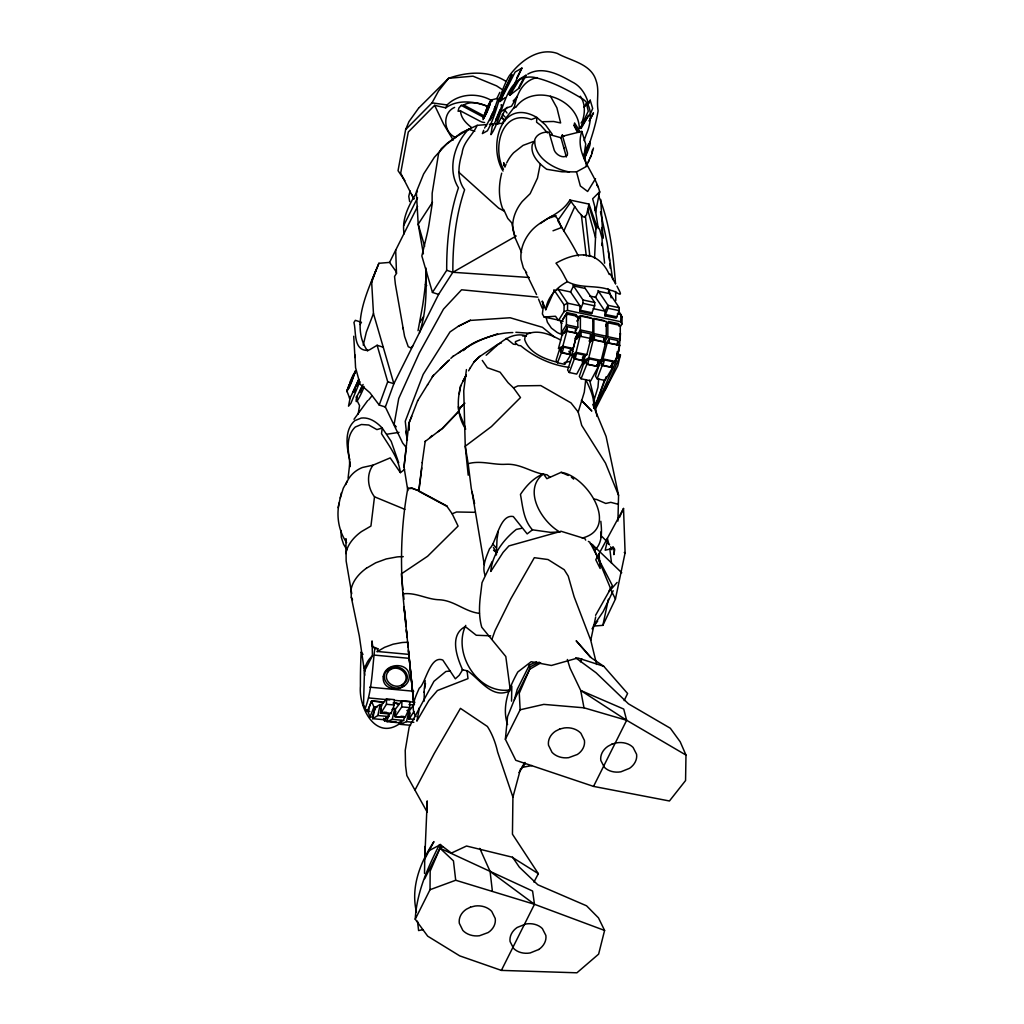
<?xml version="1.0" encoding="UTF-8"?>
<svg xmlns="http://www.w3.org/2000/svg" width="1024" height="1024" viewBox="0 0 1024 1024"><rect width="100%" height="100%" fill="white"/><g stroke="black" fill="none" stroke-linecap="round" stroke-linejoin="round"><path stroke-width="1.5" d="M351.731 593.677L346.15 561.024L345.92 538.726L346.24 541.594M564.275 333.325L561.421 332.723L561.446 321.882L566.451 313.958L577.843 316.378L577.818 327.206L575.322 331.174M563.725 333.03L567.232 326.707L575.514 328.461L575.501 333.107L567.219 331.341L562.995 332.877M561.421 332.723L566.426 324.787L566.451 313.958M576.307 316.954L576.307 314.624L566.989 312.64L566.989 314.97L565.952 314.752M567.219 331.341L567.232 326.707M574.874 338.675L580.378 329.946L580.416 316.019L592.832 318.669L592.806 332.595L590.451 336.333M581.056 336.448L581.056 331.802L590.374 333.786L590.362 338.419M589.12 341.069L593.843 333.581L593.869 318.886L606.298 321.523L606.259 336.23L603.904 339.968M594.381 340.07L594.394 335.437L603.712 337.408L603.699 342.054L592.87 339.75M604.493 341.978L607.834 336.691L607.859 322.752L620.288 325.402L620.262 339.328L616.922 344.614M609.216 343.347L609.229 338.701L617.51 340.467L617.498 345.114M349.722 466.918L349.478 459.533M381.133 712.678L381.171 705.459L386.496 698.893L394.291 699.622L394.266 705.011L390.976 713.6L381.133 712.678L386.458 704.294L386.496 698.893M390.976 713.6L390.989 712.806M608.384 291.674L619.226 307.699L619.2 310.618L616.166 318.144L604.941 315.827L604.966 311.168L608 305.331L597.978 290.522M604.941 315.827L607.974 308.301L608 305.331L619.226 307.699M369.818 711.539L366.694 711.245L365.082 708.787C372.237 689.843 372.198 668.57 374.822 648.499L372.429 646.592L372.032 641.011M512.563 857.152L519.322 867.136L537.83 884.787L586.56 905.805L598.477 917.875L604.595 930.445L598.618 954.138L576.922 972.8L501.376 970.394L459.738 955.878L427.699 936.179L415.232 919.206L430.016 889.715L430.17 871.117L440 848.218L440.525 844.39M450.342 671.002L445.901 671.475L433.958 681.306L409.165 727.142L405.235 750.349L405.555 765.645L406.848 775.539L427.251 812.237L427.213 800.922L424.755 859.059L433.933 841.6C420.339 862.272 410.534 886.886 416.422 911.872M424.525 873.421L424.934 846.49M606.656 541.299L601.152 535.706L601.101 537.421M575.667 657.805L596.096 672.781L628.467 703.834L670.323 728.243L680.205 741.811L685.978 755.072L685.568 780.544L669.44 800.986L593.536 786.394L515.789 760.307L505.37 739.277L507.558 716.608L514.342 699.802L529.626 669.286L529.459 664.96L536.691 661.709M511.539 701.146L511.821 686.093M417.408 191.309C409.6 203.891 401.306 218.483 404.122 233.907M339.162 502.925C336.23 516.339 338.79 531.238 346.611 542.618M563.085 321.344L558.515 320.371L563.981 311.693L564.134 304.922L553.894 289.792M563.981 311.693L567.475 310.387L567.629 303.206L558.182 289.242L555.251 290.867L554.368 290.483L545.779 309.709L542.349 301.44L543.987 307.52M584.73 287.706L594.739 302.49L594.662 305.83L591.59 313.779L579.84 311.283L579.968 305.83L570.342 291.61M579.84 311.283L582.912 303.334L582.989 299.994L572.979 285.21M594.56 258.176L596.134 224.243L589.005 204.083L569.92 200.026C560.128 216.141 541.696 218.061 530.304 232.013A41.843 32.691 -32 0 0 521.05 259.469L523.379 267.994L526.669 272.806M620.39 326.502L621.952 324.019L620.736 321.715L620.902 314.534L618.317 310.72M621.952 324.019L622.106 317.248L620.902 314.534L617.37 313.779M617.933 521.05L618.56 495.309L606.093 436.442L592.755 404.352M395.238 716.557L395.43 709.12L401.933 700.723L409.818 701.453L409.664 707.61L405.094 717.478L395.238 716.557L401.766 706.88L401.933 700.723M365.082 708.787L363.52 705.421L364.582 666.278M520.627 768.55L512.922 797.133L512.448 834.189L538.342 873.69L533.926 882.099M580.326 96.23C585.587 103.808 585.152 113.818 582.003 122.099M349.798 466.394L349.952 461.888L348.083 478.208M564.147 136.346L562.278 135.091L560.986 137.766L566.349 156.954M496.384 554.957L497.024 539.008L498.291 531.264M601.126 535.45L600.678 532.07M598.131 361.498L597.952 366.029L599.834 365.222L598.106 365.722M545.779 309.709C547.136 297.485 556.48 287.603 566.95 281.946M594.867 210.586L595.008 207.45L592.64 198.784L599.693 191.77C594.534 171.661 574.182 154.15 581.811 131.418L564.173 135.846M601.075 536.934L601.152 535.706M425.856 267.904C426.509 289.254 426.688 311.731 419.507 332.531M406.579 447.949L402.662 443.021L385.357 407.014L393.869 383.718L438.605 294.4L452.851 272.282C452.698 244.429 455.629 216.243 464.614 189.76C456.563 178.995 458.394 165.274 462.067 153.267C463.296 141.734 472.934 135.091 477.171 125.35L486.387 124.595M424.602 688.576L425.51 683.507M367.667 351.002C349.286 325.76 368.922 288.192 378.893 263.296L389.555 262.413L395.622 270.912L396.506 273.357L394.547 276.467L395.366 284.211L404.57 336.384L408.256 346.739L411.11 347.955L412.966 345.587M424.294 691.93L424.102 701.184M423.987 692.442L425.165 680.563M422.336 462.438L418.701 491.213L447.13 506.496M598.682 378.624L597.952 387.315L593.894 400.64M407.834 490.662L404.006 467.059L408.87 423.322L417.754 400.538M404.006 467.059L406.221 447.45M421.773 467.904L418.867 490.906L447.296 506.176M404.582 469.478L400.384 472.627L390.195 457.894L373.082 465.139C366.067 474.47 367.667 487.834 374.502 496.806L370.931 526.08L361.472 531.584A42.47 27.494 -17.7 0 0 345.894 553.562M466.432 369.549L463.744 390.861L465.254 446.221L468.198 475.187M415.232 919.206C416.64 892.646 427.546 867.93 439.501 844.557M585.69 540.109L584.947 538.65L560.781 531.187L559.898 531.981L550.528 532.365L532.454 529.818L527.168 533.901L513.306 516.557C499.405 513.677 496.474 543.078 489.587 548.646C486.323 556.851 481.562 566.669 485.184 575.424M422.17 462.758L425.203 441.229M521.28 528.384L516.365 529.382C503.437 539.622 492.16 554.598 490.79 571.456L503.142 552.32L508.928 545.907L558.234 532.096M358.989 379.392L349.811 398.618L346.803 390.797L355.52 370.726L349.094 387.878M349.53 398.49L349.683 397.338M599.04 553.715L600.141 568.474L595.776 559.757L623.526 508.467L625.101 552.819L615.437 599.053L602.867 625.344L593.318 626.125L603.238 611.494L613.158 590.733M462.694 669.683L459.187 675.315L455.334 678.81L442.803 660.058C430.016 654.758 425.446 684.096 419.264 688.205C415.59 696.666 409.613 708.109 416.115 716.621M589.005 204.083L586.624 214.605L584.589 217.101L582.963 216.755L578.253 211.622A102.63 41.523 26.2 0 0 574.758 206.669L569.92 200.026M363.226 345.139L366.362 332.045L373.466 313.523L371.61 281.216L378.893 263.296M358.17 414.054L359.578 405.619L356.659 399.757L356.646 396.378L356.339 397.53L363.085 384.461M418.445 108.39L408.973 121.613L405.645 129.574L398.042 170.688L404.8 180.57M486.054 124.582L486.029 126.285L493.542 111.68L498.125 98.253L491.264 99.968C489.178 101.146 477.325 131.622 487.117 111.744M586.368 148.813L586.381 147.968L584.435 154.445M459.251 393.754L460.608 385.92L466.291 375.002M460.762 385.613C456.87 400.41 456.973 415.974 465.715 429.107M407.974 487.462C399.757 531.712 399.744 577.434 405.926 621.978M417.037 720.653L419.405 707.674M418.035 330.714L422.451 306.662A187.123 43.686 -71.8 0 0 425.357 284.506L426.726 285.53M540.275 163.955L537.485 178.086L530.163 193.664L522.253 201.472A42.47 33.178 -32 0 0 512.858 229.35L515.226 238.003L521.574 252.429M595.482 212.416L599.693 191.77L598.31 194.611M372.71 718.682L375.002 707.558L380.147 704.41L377.843 715.52L372.71 718.682L383.654 719.693L388.787 716.544L389.363 713.766M388.058 713.83L380.39 713.114L381.299 708.71M596.646 664.474L590.758 640.282L595.686 616.947M602.867 625.344L608.397 599.245M492.531 124.506L490.957 134.656C503.629 117.235 504.013 73.05 534.003 77.312C550.746 81.037 566.362 89.152 580.966 97.933C591.629 103.309 591.539 116.608 588.979 126.643A49.754 49.638 60.4 0 1 586.342 134.17L584.09 140.595M340.25 498.01L343.309 488.179L347.379 480.96M338.125 507.686L341.35 492.941M410.534 725.286L400.512 724.365L401.382 720.538M400.512 724.365L406.515 721.638L409.254 709.517L406.848 710.605M414.272 719.398L408.64 718.874L409.984 712.947M404.275 717.658L403.648 720.41L398.387 722.701L386.97 721.638L388.915 713.088M386.97 721.638L392.23 719.36L394.752 708.326L392.115 709.466M395.763 711.501L394.598 716.595L402.266 717.312L404.019 716.557L400.947 716.262M501.709 173.158C498.637 184.832 498.355 197.325 502.669 208.742M410.074 190.925L408.768 196.326L409.664 201.651M574.733 355.814L571.648 355.162L575.59 339.034L580.019 336.23L590.81 338.522L586.867 354.637L582.438 357.453M576.512 353.434L575.194 358.797L573.619 356.429L573.952 355.059L576.512 353.434L583.757 354.97L582.656 360.678M571.648 355.162L576.064 352.346L580.019 336.23M492.851 123.853C490.816 133.312 505.037 101.082 500.992 105.024M500.314 111.142L500.352 110.118M585.434 354.701L583.923 360.794L588.762 357.798L601.178 360.435L605.709 342.131L593.293 339.494L589.555 341.811M589.005 358.81L587.661 364.198L585.766 361.728L589.005 358.81L598.323 360.794L597.222 366.477M588.762 357.798L593.293 339.494M484.608 122.483A5.965 3.11 26.6 0 1 480.256 121.306L460.518 110.899C460.762 118.003 466.291 123.418 471.552 127.526M604.429 359.91L603.021 365.338L601.254 362.56L601.536 361.472L604.429 359.91L612.71 361.677L611.52 367.45M599.808 360.653L603.046 358.912L607.283 342.63L619.699 345.267L615.475 361.549L612.237 363.302M561.446 348.966L558.49 348.339L562.586 333.069L566.886 330.995L577.242 333.197L573.158 348.467L570.278 349.85M563.699 347.162L562.24 352.614L560.576 349.568L560.858 348.531L563.699 347.162L570.944 348.698L569.485 354.15M558.49 348.339L562.803 346.266L566.886 330.995M514.266 108.032C516.339 94.81 522.534 80.512 537.114 77.594M356.736 397.555C353.421 410.739 364.685 387.238 363.942 386.458M514.342 699.802L517.235 689.37L529.459 664.96M384.96 406.413L385.357 407.014L379.213 405.043L387.712 381.747L377.114 345.267L369.754 349.696A81.472 24.371 -84 0 1 366.106 350.362C353.254 349.222 356.326 331.315 353.92 322.56L355.328 320.32L361.485 322.291M596.122 407.782L606.49 387.379L620.442 355.008M618.56 495.309L605.491 463.104L581.709 425.382L578.214 412.045L584.294 392.141L585.741 379.584C589.978 388.506 594.65 397.773 593.728 407.987M350.118 397.914L348.518 406.182L350.925 403.264L359.885 381.645M560.576 349.568L559.539 349.35L556.122 360.243L557.517 362.79L564.89 364.365L570.726 354.752L568.858 351.334M495.091 109.043L495.475 107.878M495.974 119.923L496.294 118.925M416.896 721.037L428.838 700.531L437.389 690.547L467.981 678.63L467.072 670.746M371.558 282.675L376.154 269.568M459.93 408.128L459.482 409.242M605.338 389.683L607.872 382.592M489.702 105.395L490.662 101.414L488.102 105.818M495.232 108.864L495.731 107.43M586.061 149.901L584.179 154.867M591.898 153.446L592.499 149.811M623.526 508.467L619.43 517.555M499.93 110.029L495.77 119.923M499.994 112.141L498.406 116.16M349.158 384.384L347.354 390.08L348.582 388.506M488.947 107.405L491.264 99.968M494.246 109.056L495.194 106.547M569.254 372.506L574.374 358.912L572.365 355.878L567.59 369.997L569.254 372.506L576.717 374.093L583.693 360.896L582.349 358.874M597.146 378.79L602.202 365.466L600 361.997L595.469 376.141L597.146 378.79L605.069 380.467L612.557 367.667L611.085 365.35M606.221 376.666L594.931 407.437M604.71 379.571L594.304 408.166M557.517 362.79L561.408 352.768L559.539 349.35M465.754 625.382C452.25 653.21 477.978 694.605 509.747 689.946M493.926 112.128L494.566 110.502M494.106 111.962L494.848 110.067M584.256 154.598L584.896 152.973M383.168 703.181L383.565 702.195L371.52 701.069L367.616 710.912L370.035 716.877L373.043 717.158M382.08 703.078L381.555 701.798L371.712 700.877L368.589 708.749L369.101 710.029L368.013 709.926M370.035 716.877L373.939 707.046L371.52 701.069M372.659 715.149L375.386 708.25M387.482 721.165L384.563 720.883L386.176 716.826M387.021 719.181L388.07 716.557M358.618 379.482L352.742 392.666M581.069 378.765L586.867 364.275L584.499 361.203L579.302 376.461L581.069 378.765L590.771 380.826L598.259 366.694L596.672 364.646M483.712 130.266L482.394 133.581L487.386 130.816C497.165 113.446 499.059 93.03 509.133 76.045C519.718 61.478 538.278 46.989 557.325 53.427C570.56 60.877 591.104 63.578 596.058 80.55C599.616 90.368 596.237 100.672 598.118 110.861C595.29 127.245 589.888 143.002 584 158.566M488.064 109.568L489.254 106.995M585.651 155.277L588.915 145.024L586.803 148.339M590.259 157.619L591.13 155.456M411.763 416.32L409.024 423.014L408.73 430.323M358.554 382.31L356.787 386.496M349.875 382.246L353.318 374.528M589.581 115.725L592.678 108.467L590.208 100.211L588.006 104.41L590.208 100.211M487.168 107.533L483.021 119.642L488.218 109.53M493.133 111.782L490.778 117.094M584.461 158.874C585.792 154.637 591.731 144.026 589.837 141.965M356.826 386.176L357.606 384.384M362.022 386.432L360.09 390.758M362.112 388.339L362.765 386.829M611.93 548.275L613.03 546.726L614.669 549.274L613.85 554.662L614.387 550.771L613.414 548.147L605.184 550.246L607.053 542.323L609.587 544.845M492.416 115.853L493.274 113.946M578.394 256.026L576.115 251.661A487.68 197.338 26.2 0 0 563.853 230.95L574.758 206.669M499.43 99.942L511.936 74.496L500.019 101.466L498.854 101.21M588.378 161.856L589.312 159.795M607.488 383.373L595.149 407.987M413.709 198.656L400.678 173.146L408.282 132.032L434.637 105.344L445.722 107.84L447.078 104.934C459.021 93.12 478.605 92.416 492.467 101.082M514.547 83.942L521.907 68.096L515.149 72.013L500.019 101.466L504.973 97.715M580.275 128.307L588.774 115.174L581.12 128.422L580.275 128.307L588.262 111.168L586.445 103.603L584.23 106.829M415.091 789.875L434.163 753.6L460.442 708.365L487.373 726.464A63.206 36.621 88.5 0 1 497.626 752.013L512.922 797.133M497.792 117.542L496.243 120.55M484.621 128.038L485.171 126.886M492.147 561.472L482.01 582.694L480.717 593.523C479.206 604.672 478.63 616.32 481.754 627.251L505.805 656.525L510.118 688.986M595.571 615.322L612.378 585.574L589.862 542.221L588.365 541.414M608.768 591.731L610.406 588.314L609.344 585.51L592.294 544.55L590.298 543.68M580.467 661.811L581.837 658.944M624.166 700.634L627.584 693.491L603.725 666.266L591.475 657.984L576.166 640.768L590.502 657.357M496.806 98.637L499.827 92.365M459.686 408.845L458.714 411.354L442.342 428.416L425.05 441.549M360.883 390.938L361.472 389.747M586.125 148.838L588.864 143.488M403.635 225.638L417.549 197.862M389.555 262.413L417.562 206.49M424.717 878.72L440 848.218L442.701 846.605M505.37 739.277L520.141 709.786L519.27 693.21L529.626 669.286L540.685 662.912M501.376 970.394L534.477 904.294L532.582 891.034L440 848.218L453.453 860.877L455.706 880.243L534.477 904.294L604.595 930.445M593.536 786.394L626.65 720.282L623.731 709.069L580.723 690.47L570.048 668.16L567.347 659.482M606.49 387.379L617.792 365.837L620.467 354.854L617.459 353.984L615.258 363.11L595.533 407.194M491.162 118.144L491.789 116.928M491.597 117.581L489.856 120.563M408.435 654.349L377.472 651.482L377.766 648.768L372.685 646.618L372.058 641.408L372.429 655.782L364.634 670.771L364.493 669.568L364.646 671.411M516.762 77.888L521.907 68.096M589.402 120.64L593.485 112.845L589.133 121.088M354.803 390.323L355.379 389.248M519.245 88.013L526.067 75.213L519.744 78.938L509.85 95.194L509.03 94.528L516.685 81.28L509.85 95.194L519.245 88.013L519.066 86.707M490.88 118.643L491.52 117.478M586.304 166.234L591.437 155.046L593.459 148.032M405.645 129.574L432 102.886L438.541 90.982L448.589 78.285C467.418 71.744 488.435 70.195 505.894 81.293M468.608 370.829L470.157 368.051M463.027 380.877L466.125 375.322M519.744 85.504L523.11 79.501M438.605 294.4L432.448 292.429L446.694 270.31C446.554 242.458 449.472 214.272 458.458 187.789C446.989 169.677 454.387 143.68 468.634 129.254L474.778 131.226M559.872 532.019C541.645 521.843 522.253 489.818 543.437 473.894L546.88 478.694L561.139 472.346C587.059 475.827 620.301 528.32 582.246 538.061M353.83 373.901L355.059 372.326L351.347 382.656L346.688 391.59M427.507 384.883L433.549 375.091M517.338 96.051L511.539 106.214L506.496 108.019L500.979 111.693M360.064 324.531L361.075 322.906M595.533 178.675L587.635 191.475L580.339 185.984L576.525 171.878L587.277 165.99M618.368 503.194L617.766 504.166L610.816 502.336L605.747 503.45L596.672 499.494L593.69 499.11M417.587 400.858L427.661 384.563M470.003 368.371L474.24 361.574L480.269 355.981M562.995 318.989L566.989 312.64M577.344 317.171L577.843 316.378M577.254 320.589L580.454 315.507L590.797 317.709M577.011 321.421L580.416 316.019M577.062 338.15L581.056 331.802M592.87 320.474L593.869 318.886M590.387 341.786L594.394 335.437M606.003 325.261L608.397 321.446L618.752 323.648L618.752 325.978L619.251 325.184M605.76 326.093L607.859 322.752M606.426 343.142L609.229 338.701M584.205 107.149L586.445 103.603M413.888 711.552L409.28 718.822L409.613 710.349L414.49 704.102M353.933 392.128L354.419 391.36M360.397 391.846L359.846 392.589M387.072 669.965C377.741 680.602 394.586 693.914 404.352 685.376M388.659 671.027C380.838 679.962 394.957 691.11 403.136 683.955M403.827 683.379C411.648 674.458 397.542 663.296 389.35 670.451M586.176 165.914L586.752 165.018M354.01 419.277L367.693 400.538M524.992 762.419L521.664 767.475L532.032 765.555M419.661 322.522L423.526 316.787M523.853 78.438L526.067 75.213M518.976 772.544L525.133 763.686M503.002 121.83L514.547 106.867M515.699 107.494C532.954 82.368 578.304 98.483 579.328 127.859M611.174 365.734L618.752 355.635L617.293 355.789L617.19 351.706M571.046 201.664L557.747 220.595L563.853 230.95M618.752 355.635L610.432 367.091M592.038 628.787L597.696 621.043M432.499 202.278L418.202 224.218L423.398 253.862M409.216 488.307L412.032 488.038L418.803 490.867M409.062 488.614L411.878 488.346L418.88 490.726M620.006 333.978L620.493 333.35L619.021 351.155L617.331 353.331M368.755 399.885L371.93 395.853M459.763 408.435L463.974 403.968M507.251 107.315L505.229 109.619L498.061 123.789L495.898 123.853M432.192 376.755L448.55 360.576M617.126 582.426L610.739 589.658L615.437 599.053M484.787 116.262L463.68 105.024L461.235 105.382L458.931 107.955L458.061 111.27L460.518 110.899M463.68 105.024C471.386 100.531 480.973 103.322 488.499 106.867M595.174 549.773C602.675 542.464 601.805 530.88 600.819 521.267M463.514 350.579C472.346 340.979 485.837 338.381 497.574 333.824M458.547 411.661L442.189 428.723L437.606 431.949M513.178 100.966L516.083 98.074M474.086 361.894L478.822 357.158L498.394 343.898L501.414 342.912M418.675 108.109L448.589 78.285L472.973 76.173L496.589 85.875L501.824 89.293M464.909 403.2L459.917 407.654M429.875 437.658L432.051 435.507M450.842 358.374L453.146 356.16M440.358 368.614L449.536 359.782M387.405 672.256C395.994 658.074 417.229 676.006 401.882 685.184M400.947 722.752C375.731 741.952 358.438 707.469 360.422 686.118A342.362 94.451 -76.3 0 1 361.126 652.237M581.056 122.995L581.76 122.368M372.429 655.782C367.078 660.634 363.494 667.93 364.787 675.251M486.157 355.238C497.242 345.613 508.851 331.738 525.299 335.539M500.019 100.314L502.349 98.534M470.438 320.128L458.342 326.246L449.997 331.942L423.168 374.4L405.261 421.261L407.296 440.179M540.275 223.514C553.254 215.002 555.354 210.931 561.126 226.816M452.979 356.48L468.109 346.547M458.381 353.011C474.278 341.709 492.902 332.787 512.794 332.582M445.722 107.84C458.061 99.008 474.867 101.402 488.205 106.586M597.555 362.688L601.178 360.435M381.914 705.779L381.171 705.459M380.39 713.114L382.234 711.987M366.4 568.243L375.718 562.803L386.189 558.95L397.107 556.928A43.75 28.326 -17.7 0 1 403.264 556.646M377.024 651.738L384.589 647.334L393.088 644.198L401.933 642.56A35.494 22.976 -17.7 0 1 407.744 642.355M624.256 552.486L625.101 552.819M446.694 270.31L452.851 272.282L516.198 235.994M468.634 129.254L457.088 136.243L446.144 144.448L441.306 148.672L438.579 153.523L432.166 193.242L432.077 204.672L428.89 225.024A81.472 35.52 -70.5 0 1 426.56 236.262L421.85 255.962L432.448 292.429M388.147 669.03L390.989 667.482M604.531 344.102L607.283 342.63M619.699 345.267L606.861 342.848M538.803 949.478L530.15 952.96A17.741 14.157 -9.6 0 1 513.574 948.39L510.08 941.555A18.765 14.976 -9.6 0 1 517.133 927.488L525.786 924.006A17.741 14.157 -9.6 0 1 542.362 928.576L545.856 935.398A18.765 14.976 -9.6 0 1 538.803 949.478M454.618 107.392C442.112 112.742 443.213 132.582 455.744 137.51M529.536 667.123L539.238 662.157M564.134 304.922L567.629 303.206L579.968 305.83M458.342 326.246L470.285 320.435L510.131 317.747L542.426 327.309L554.611 337.139M482.291 360.422L487.36 367.731L500.083 372.198L508.058 382.694L513.523 387.917L517.926 385.894L540.787 385.574L570.995 402.893L578.214 412.045M408.64 718.874L410.406 718.08L409.318 717.978M428.723 850.816L440.346 844.698L451.405 853.069L466.534 846.016L511.923 857.101L538.342 873.69M527.757 74.138C542.502 65.715 559.014 74.522 572.045 81.882C580.288 85.786 585.638 93.978 588.122 102.528M447.334 506.867L452.16 513.766L456.576 511.987L475.123 512.32M570.291 361.357L564.147 362.662M520.064 339.814L515.469 341.606L515.392 342.874L518.362 345.459L520.691 345.728C534.477 357.171 551.194 364.992 569.062 367.36M553.523 216.742L556.147 215.731M553.011 230.784L561.997 227.341M510.042 690.752C492.186 699.776 480.077 679.245 467.418 670.822L462.221 669.747M543.437 473.894C533.645 477.696 526.067 485.978 520.448 494.451C522.803 506.662 523.43 519.936 532.454 529.818M477.171 125.35L461.568 132.608L447.13 143.398L434.342 157.338L423.629 173.978L416.333 191.898L418.202 224.218L424.64 246.362M430.016 889.715L455.706 880.243M492.109 638.822L495.014 630.669L510.682 599.027L534.336 557.683L548.019 559.539L564.211 569.702L568.23 576.102L574.093 596.672L590.758 640.282M392.038 667.187L394.138 666.624M561.37 322.419L560.73 322.573L561.946 323.341M576.525 171.878L562.035 171.814L546.675 169.267C539.046 163.661 530.278 155.2 532.237 144.794L534.4 141.184L523.072 145.382L513.6 152.794A48.422 43.917 49.7 0 0 506.726 162.829M520.141 709.786L543.795 704.384L584 707.814L626.65 720.282L685.978 755.072M548.979 217.92L552.205 217.242M423.053 929.651L418.598 930.56L417.51 921.216M386.995 434.202L399.027 432.371M373.082 465.139L362.406 467.507A48.422 36.826 41.4 0 0 345.818 484.531M583.578 254.912L590.976 256.282M515.866 332.275L530.445 333.325M513.523 387.917L520.486 397.568L491.43 426.573L465.254 446.221L468.16 463.693C480.909 460.134 493.222 465.088 505.882 464.294C521.088 463.424 532.378 473.37 546.944 474.752L550.118 477.261M489.421 124.352L492.467 124.096M495.501 123.84L503.104 123.226M542.259 301.146L543.437 305.178L542.387 313.971L544.115 317.03L555.507 316.25L558.515 320.371M583.68 254.899C573.837 254.643 564.429 258.458 555.981 263.194A342.362 108.493 -72.3 0 1 565.043 277.491L567.398 281.638C580.736 289.062 597.299 284.429 611.226 290.483C616.141 290.829 624.256 299.61 618.317 288.819A342.362 108.493 -72.3 0 0 616.973 286.157M542.464 121.715L553.664 121.485L560.64 122.957L556.915 107.853L550.49 96.23M490.637 635.814L476.262 635.251L465.28 626.586C448.973 634.982 456.883 657.216 462.592 669.824M402.97 593.856C415.808 592.166 426.854 599.475 439.296 599.757C454.426 600.499 464.768 611.699 479.424 613.363M452.851 272.282L529.267 277.491M522.547 335.936L526.336 336.256M537.894 297.152L461.581 289.792L443.469 309.158L419.328 352.947L398.733 398.477L394.099 424.525L396.25 426.816M374.822 648.499L377.971 648.794M374.758 655.142L409.344 658.355M369.728 687.168L413.734 691.251M369.357 698.022L389.786 699.917M394.509 700.352L414.938 702.246M393.754 702.925L396.89 703.219L397.402 704.499M393.05 703.066L398.886 703.616M409.011 704.55L413.12 704.934M386.458 704.294L394.266 705.011M401.766 706.88L409.664 707.61M373.939 707.046L376.947 707.315M374.784 708.608L375.565 708.685M383.757 712.128L386.829 712.41M377.843 715.52L388.787 716.544M392.23 719.36L403.648 720.41M406.515 721.638L413.811 722.317M390.4 721.434L396.237 721.971M398.976 722.637L401.894 722.906M432 102.886L447.078 104.934M607.974 308.301L619.2 310.618M605.773 314.56L616.998 316.877M585.242 288.448L573.491 285.952L570.573 291.955L558.246 289.344M609.728 293.658L598.477 291.264L595.571 297.28L589.683 296.026M582.989 299.994L594.739 302.49M582.912 303.334L594.662 305.83M593.178 308.646L604.954 311.142L595.328 296.922M580.48 310.31L592.23 312.806M567.475 310.387L620.736 321.715M593.907 318.374L604.262 320.563M579.405 317.606L580.442 317.824M544.115 317.03L560.896 320.589M566.426 324.787L577.818 327.206M580.378 329.946L592.806 332.595M593.843 333.581L606.259 336.23M607.834 336.691L620.262 339.328M576.026 338.765L577.05 338.982M562.803 346.266L573.158 348.467M576.064 352.346L586.867 354.637M603.046 358.912L615.475 361.549M561.203 352.384L570.522 354.368M561.408 352.768L570.726 354.752M598.733 361.242L601.843 361.894M572.582 356.211L573.619 356.429M600.218 362.342L601.254 362.56M574.157 358.579L582.438 360.346M574.374 358.912L583.693 360.896M584.73 361.51L585.766 361.728M601.984 365.12L611.302 367.104M602.202 365.466L612.557 367.667M586.637 363.968L596.979 366.17M586.867 364.275L598.259 366.694M550.784 134.912L560.986 137.766M569.434 171.968C553.792 169.165 533.466 157.581 534.822 139.469C536.96 133.862 543.424 131.686 549.005 132.173L554.253 150.246C556.058 154.765 563.136 159.053 567.322 155.354L567.488 153.062L562.278 135.091M561.139 472.346L568.269 475.482M557.082 362.176C544.397 359.04 529.101 352.947 524.659 339.52L525.171 336.384L527.334 334.016C538.394 329.254 550.822 334.733 560.678 340.045M588.403 255.501C598.234 257.51 605.491 265.587 609.254 274.522M377.114 345.267L383.27 347.238M387.712 381.747L393.869 383.718L373.466 313.523M603.725 666.266L577.843 657.984L551.373 665.472L531.174 661.709L517.811 671.987C509.056 687.514 501.504 706.726 507.558 724.557M374.502 496.806L404.89 509.363M515.981 344.474L513.434 344.205L506.202 338.355M461.235 105.382L484.134 117.581M504.115 211.085L498.662 208.141L458.842 172.262M626.65 720.282L580.723 690.47L584 707.814M494.528 550.733L496.806 552.218M493.517 550.157L496.038 552M479.782 848.384L490.086 871.424L534.477 904.294M494.438 550.912L496.602 552.563L493.427 547.43M571.418 477.197L573.645 479.117M505.024 116.89L502.234 114.266M592.294 544.55L621.747 572.762M581.952 400.947L591.808 411.034L581.389 400.371M582.144 361.779L584.154 363.878M492.941 544.218L496.243 547.776M361.114 652.237L363.021 654.349M504.538 109.722L507.008 113.024M501.709 117.363L503.718 119.77M501.606 116.89L503.373 119.014A26.726 13.901 26.6 0 1 504.653 121.178M547.482 132.915L540.787 125.376L536.589 122.202L536.832 117.44C501.402 96.819 487.526 146.099 503.066 171.072M596.659 184.87L598.157 186.931M570.918 348.736L573.005 351.706M596.134 224.243L599.642 229.376L601.984 237.901A41.843 32.691 -32 0 1 601.818 245.594M607.667 288.602L609.267 290.944L611.149 297.856M618.688 312.205L622.106 317.248M363.52 705.421L366.694 711.245M610.01 273.856L613.056 278.656M379.213 405.043L369.958 392.806L360.077 384.205L355.571 367.667L354.918 354.906M400.384 472.627C398.656 458.138 389.018 445.85 381.517 433.677L382.246 428.045C376.768 422.285 369.626 417.024 361.203 418.074L354.739 420.685C344.115 430.234 346.726 446.733 349.466 459.098M579.558 130.854L574.579 122.97L574.144 125.184L578.726 132.442M573.99 125.466L577.318 132.109M346.944 549.773L343.565 544.243L341.312 537.306L340.89 530.33M453.222 140.083L443.712 124.275L434.637 105.344M598.694 196.109C610.074 223.437 613.018 253.875 615.488 283.226L615.514 283.904M414.029 198.95L411.558 194.317M611.904 549.747L610.586 546.816M552.205 134.144L545.562 124.992L536.832 117.44L531.328 119.514C501.274 108.698 492.134 148.557 503.45 169.293M525.734 272.333L536.538 294.528M452.16 513.766L458.074 526.093L427.597 556.262L401.306 573.888L402.97 589.747M366.4 568.243A41.843 27.085 -17.7 0 0 351.053 589.875L351.309 597.235L352.538 599.859M465.216 427.341L458.675 411.264L458.406 406.464M538.509 299.072L542.259 308.25M383.526 718.336L384.563 720.883M371.712 700.877L372.224 702.157M588.749 205.427L596.032 228.736M581.811 131.418L585.715 144.064L584.32 153.766L585.984 164.224M599.552 561.638L600.384 564.442M599.462 560.243L600.691 564.582M587.648 209.408L595.533 237.683M503.642 209.421L507.776 218.445L511.731 222.835L515.226 238.003M545.984 317.069L547.405 322.278L551.398 328.128L557.235 332.506A35.494 27.725 -32 0 0 562.97 334.758M600.499 211.827L607.117 242.701L612.621 278.938M607.36 538.304L608.717 543.693M398.72 462.835L391.206 441.37L382.246 428.045L376.896 429.606L368.781 425.011L361.382 424.499L355.328 426.982C346.381 435.341 347.52 448.896 349.683 459.878M589.619 380.211L593.882 397.453L596.941 416.346M351.309 597.235L359.296 635.878L364.045 668.646M474.611 503.578L471.283 488.512L468.16 463.693M425.638 281.702L425.92 282.995M402.662 327.565L402.944 328.858M405.709 431.322L407.398 439.974M504.23 165.632L503.718 162.714L504.269 165.965M609.83 548.941L611.52 563.174M472.038 491.814L484.301 564.864M563.776 147.366L563.904 148.198M595.008 207.45L598.285 228.557M604.608 263.181L602.368 242.982M608.358 251.046L609.536 260.454M601.651 227.546L602.97 238.272L600.73 199.526M581.376 215.104L586.278 255.91M490.086 871.424L492.339 890.79M585.382 215.962L589.875 256.435M408.525 651.277L413.798 703.45L404.058 607.002L405.978 625.984M403.302 592.922L403.968 599.27M406.451 630.72L407.091 637.043M407.565 641.792L408.051 646.528M405.67 623.373L405.99 626.509M406.31 629.645L407.104 637.504M407.578 642.214L408.064 646.925M408.371 650.061L409.011 656.346M409.331 659.482L413.798 703.45M609.856 263.552L610.24 268.147M353.728 336.256L354.957 357.504M395.686 250.163L396.506 273.357M593.638 399.821L593.894 407.667M615.654 291.469L615.808 300.557M408.883 424.333L408.883 430.016M612.506 278.797A342.362 108.493 -72.3 0 1 615.539 283.571M426.419 271.078A190.029 44.365 -71.8 0 1 425.357 284.506M504.934 167.117A48.422 43.917 49.7 0 1 506.074 164.237M383.27 676.672C381.606 692.813 407.45 692.48 409.216 677.734C410.893 661.594 385.037 661.926 383.27 676.672M611.955 744.154L607.859 746.342A18.765 14.976 -9.6 0 0 600.819 760.422L604.301 767.245A17.741 14.157 -9.6 0 0 620.877 771.814L629.53 768.333A18.765 14.976 -9.6 0 0 636.582 754.266L633.088 747.43A17.741 14.157 -9.6 0 0 616.512 742.861L611.955 744.154M559.667 729.075L555.558 731.149A18.765 15.36 -3.3 0 0 548.506 745.229L552.026 752.333A17.728 14.502 -3.3 0 0 568.691 757.67L577.37 754.47A18.765 15.36 -3.3 0 0 584.422 740.39L580.902 733.286A17.728 14.502 -3.3 0 0 564.237 727.949L559.667 729.075M470.477 907.162L466.368 909.222A18.765 15.36 -3.3 0 0 459.315 923.302L462.835 930.406A17.728 14.502 -3.3 0 0 479.501 935.744L488.179 932.544A18.765 15.36 -3.3 0 0 495.232 918.464L491.712 911.36A17.728 14.502 -3.3 0 0 475.046 906.022L470.477 907.162"/></g></svg>
